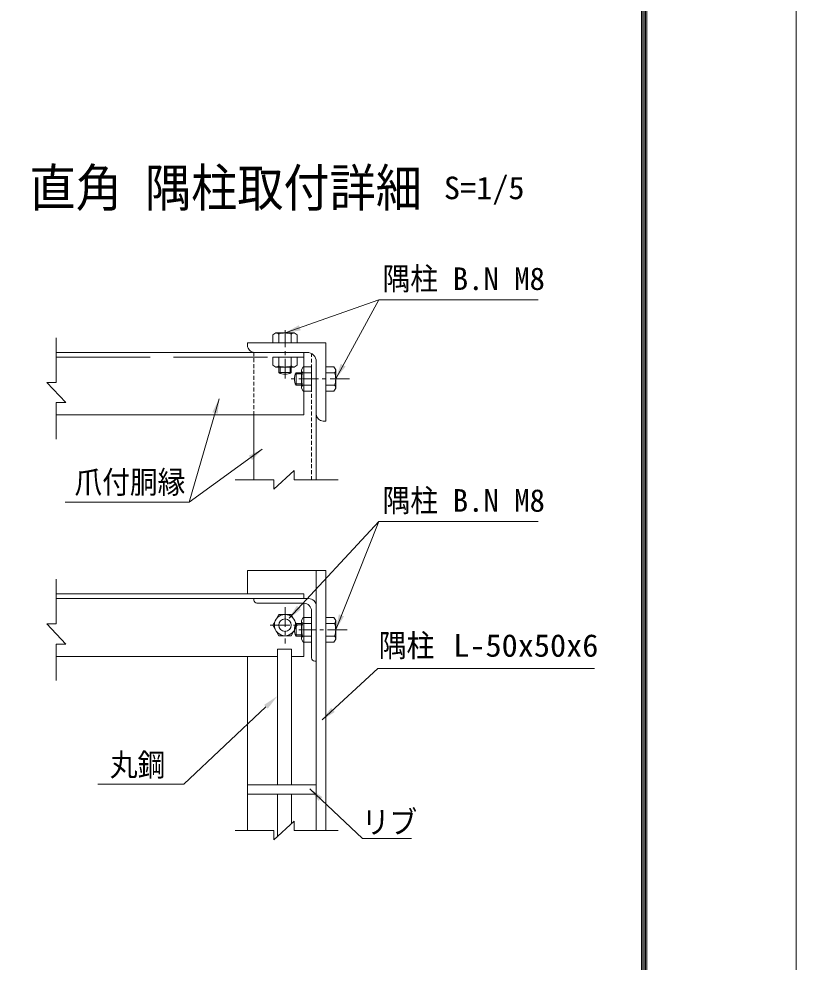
# Model space of a CAD drawing. Units: millimetres, scale not verified, with parts at other scales. Extents: x -4455 to 4455, y -3150 to 3150.
# Drawn here: x 2963 to 4455, y -1025 to 785 of the extents above; entities that cross this region are included whole.
import ezdxf
from ezdxf.enums import TextEntityAlignment as Align

# ---------------------------------------------------------------- set-up
doc = ezdxf.new("R2010")
doc.units = ezdxf.units.MM
doc.header["$LTSCALE"] = 30
for name, pattern in [('DASHED', [7.5, 6, -1.5]), ('USER1', [2, 1.25, -0.25, 0.25, -0.25]), ('USER2', [0.375, 0.25, -0.125])]:
    doc.linetypes.add(name, pattern=pattern)
for name, color, linetype, lineweight in [('0-1_7詳細', 7, 'Continuous', 18), ('0-3_0', 7, 'Continuous', 9), ('0-D_D-TTL', 7, 'Continuous', 9)]:
    doc.layers.add(name, color=color, linetype=linetype, lineweight=lineweight)
doc.styles.add('ＭＳ ゴシック', font='')
doc.styles.get('ＭＳ ゴシック').set_extended_font_data('MS Gothic')

# ---------------------------------------------------------------- blocks, each defined once
blk = doc.blocks.new('50X6')
at = {"layer": '0-3_0'}
for p, q in [((0, 1500), (45, 1500)), ((0, 1500), (0, 0)), ((180, 360), (180, 1365)), ((0, 0), (1500, 0)), ((360, 180), (1365, 180)), ((1500, 0), (1500, 45))]:
    blk.add_line(p, q, dxfattribs=at)
for centre, radius, start, end in [((45, 1365), 135, 0, 90), ((360, 360), 180, 180, 270.0001), ((1365, 45), 135, 0, 90.0001)]:
    blk.add_arc(centre, radius, start, end, dxfattribs=at)

msp = doc.modelspace()

# ---------------------------------------------------------------- linework, layer by layer
at = {"layer": '0-1_7詳細', "lineweight": 9}
for p, q in [((3653.87, 245.94), (3571.92, 95.79)), ((3456.01, 182.23), (3450.25, 178.9)), ((3456.01, 182.23), (3491.53, 182.23)), ((3491.53, 182.23), (3497.29, 178.9)), ((3450.25, 178.9), (3450.25, 163.03)), ((3461.77, 180.17), (3461.77, 163.03)), ((3485.77, 180.17), (3485.77, 163.03)), ((3497.29, 178.9), (3497.29, 163.03)), ((3034.85, 145.03), (3506.77, 145.03)), ((3509.77, 145.03), (3401.77, 145.03)), ((3509.77, 25.03), (3509.77, 145.03)), ((3450.25, 136.03), (3497.29, 136.03)), ((3450.25, 120.15), (3450.25, 136.03)), ((3461.77, 118.89), (3461.77, 136.03)), ((3485.77, 118.89), (3485.77, 136.03)), ((3456.01, 116.83), (3450.25, 120.15)), ((3456.01, 116.83), (3491.53, 116.83)), ((3461.77, 116.83), (3461.77, 106.17)), ((3485.77, 116.83), (3485.77, 106.17)), ((3505.57, 76.27), (3505.57, 111.79)), ((3524.77, 70.51), (3524.77, 117.55)), ((3567.64, 117.55), (3551.77, 117.55)), ((3551.77, 70.51), (3551.77, 117.55)), ((3570.97, 111.79), (3567.64, 117.55)), ((3570.97, 76.27), (3570.97, 111.79)), ((3461.77, 106.17), (3485.77, 106.17)), ((3494.91, 82.03), (3494.91, 106.03)), ((3505.57, 106.03), (3494.91, 106.03)), ((3507.62, 106.03), (3524.77, 106.03)), ((3568.91, 106.03), (3551.77, 106.03)), ((3505.57, 82.03), (3494.91, 82.03)), ((3505.57, 76.27), (3508.89, 70.51)), ((3507.62, 82.03), (3524.77, 82.03)), ((3568.91, 82.03), (3551.77, 82.03)), ((3570.97, 76.27), (3567.64, 70.51)), ((3508.89, 70.51), (3524.77, 70.51)), ((3567.64, 70.51), (3551.77, 70.51)), ((3034.85, 25.03), (3509.77, 25.03)), ((3413.77, -99.7), (3413.77, 25.03)), ((3533.77, -99.7), (3533.77, 34.03)), ((3289.56, -142.21), (3430.09, -40.96)), ((3653.87, -179.41), (3571.71, -385.32)), ((3401.77, -318.18), (3401.77, -273.18)), ((3401.77, -273.18), (3551.77, -273.18)), ((3533.77, -772.03), (3533.77, -273.18)), ((3551.77, -772.03), (3551.77, -273.18)), ((3034.85, -318.18), (3506.77, -318.18)), ((3509.77, -318.18), (3401.77, -318.18)), ((3424.27, -318.18), (3424.57, -318.18)), ((3509.77, -327.18), (3509.77, -318.18)), ((3034.85, -327.18), (3506.77, -327.18)), ((3518.77, -327.18), (3413.77, -327.18)), ((3413.77, -327.18), (3413.77, -330.18)), ((3509.77, -336.18), (3419.77, -336.18)), ((3509.77, -438.18), (3509.77, -336.18)), ((3533.77, -447.18), (3533.77, -342.18)), ((3524.77, -441.18), (3524.77, -351.18)), ((3494.91, -399.18), (3494.91, -375.18)), ((3505.57, -375.18), (3494.91, -375.18)), ((3505.57, -404.94), (3505.57, -369.42)), ((3507.62, -375.18), (3524.77, -375.18)), ((3524.77, -410.7), (3524.77, -363.66)), ((3567.64, -363.66), (3551.77, -363.66)), ((3551.77, -410.7), (3551.77, -363.66)), ((3568.91, -375.18), (3551.77, -375.18)), ((3570.97, -369.42), (3567.64, -363.66)), ((3570.97, -404.94), (3570.97, -369.42)), ((3505.57, -399.18), (3494.91, -399.18)), ((3505.57, -404.94), (3508.89, -410.7)), ((3507.62, -399.18), (3524.77, -399.18)), ((3508.89, -410.7), (3524.77, -410.7)), ((3568.91, -399.18), (3551.77, -399.18)), ((3567.64, -410.7), (3551.77, -410.7)), ((3570.97, -404.94), (3567.64, -410.7)), ((3459.08, -684.67), (3459.08, -424.24)), ((3459.08, -424.24), (3486.08, -424.24)), ((3486.08, -684.67), (3486.08, -424.24)), ((3034.85, -438.18), (3459.08, -438.18)), ((3401.77, -772.03), (3401.77, -438.18)), ((3486.08, -438.18), (3509.77, -438.18)), ((3533.77, -447.18), (3530.77, -447.18)), ((3533.77, -684.67), (3401.77, -684.67)), ((3533.77, -702.67), (3401.77, -702.67)), ((3459.08, -783.87), (3459.08, -702.67)), ((3486.08, -758.8), (3486.08, -702.67))]:
    msp.add_line(p, q, dxfattribs=at)
at = {"layer": '0-1_7詳細', "color": 1, "linetype": 'USER1'}
for p, q in [((3473.77, 94.93), (3473.77, 187.29)), ((3597.77, 94.03), (3481.32, 94.03)), ((3473.77, -343.99), (3473.77, -413.38)), ((3445.2, -378.18), (3502.33, -378.18)), ((3592.86, -387.18), (3500.5, -387.18))]:
    msp.add_line(p, q, dxfattribs=at)
at = {"layer": '0-1_7詳細', "color": 4}
for p, q in [((3034.85, 87.47), (3034.85, 173.05)), ((3016.85, 87.47), (3052.85, 48.69)), ((3034.85, 87.47), (3016.85, 87.47)), ((3034.85, 48.69), (3034.85, -21.5)), ((3034.85, 48.69), (3052.85, 48.69)), ((3452.44, -117.7), (3491.22, -81.7)), ((3491.22, -99.7), (3491.22, -81.7)), ((3452.44, -99.7), (3378.22, -99.7)), ((3452.44, -99.7), (3452.44, -117.7)), ((3491.22, -99.7), (3575.9, -99.7)), ((3034.85, -375.74), (3034.85, -290.16)), ((3016.85, -375.74), (3052.85, -414.52)), ((3034.85, -375.74), (3016.85, -375.74)), ((3034.85, -414.52), (3034.85, -484.71)), ((3034.85, -414.52), (3052.85, -414.52)), ((3452.44, -790.03), (3491.22, -754.03)), ((3491.22, -772.03), (3491.22, -754.03)), ((3452.44, -772.03), (3378.22, -772.03)), ((3452.44, -772.03), (3452.44, -790.03)), ((3491.22, -772.03), (3575.9, -772.03))]:
    msp.add_line(p, q, dxfattribs=at)
at = {"layer": '0-1_7詳細', "color": 1, "linetype": 'USER2'}
for p, q in [((3413.77, 25.03), (3413.77, 145.11)), ((3524.77, -99.7), (3524.77, 142.62))]:
    msp.add_line(p, q, dxfattribs=at)
at = {"layer": '0-1_7詳細', "color": 3, "linetype": 'DASHED'}
msp.add_line((3034.85, 136.03), (3509.77, 136.03), dxfattribs=at)
at = {"layer": '0-1_7詳細', "color": 1}
for p, q in [((3464.17, 116.83), (3464.17, 104.96)), ((3483.37, 116.83), (3483.37, 104.96)), ((3505.57, 103.63), (3493.69, 103.63)), ((3505.57, 84.43), (3493.69, 84.43)), ((3505.57, -377.58), (3493.69, -377.58)), ((3505.57, -396.78), (3493.69, -396.78)), ((3437.22, -534.78), (3279.52, -682.97)), ((3114.78, -682.97), (3279.52, -682.97))]:
    msp.add_line(p, q, dxfattribs=at)
at = {"layer": '0-1_7詳細', "lineweight": 9}
for points in [[(3959.68, 245.94), (3653.87, 245.94), (3475.65, 182.9)], [(3491.53, 116.83), (3497.29, 120.15), (3497.29, 136.03)], [(3505.57, 111.79), (3508.89, 117.55), (3524.77, 117.55)], [(3051.56, -142.21), (3289.56, -142.21), (3347.37, 55.66)], [(3959.68, -179.41), (3653.87, -179.41), (3481.46, -364.96)], [(3505.57, -369.42), (3508.89, -363.66), (3524.77, -363.66)], [(4067.92, -461.36), (3652.09, -461.36), (3545.17, -559.78)], [(3716.23, -787.66), (3622.31, -787.66), (3521.48, -692.52)]]:
    msp.add_lwpolyline(points, dxfattribs=at)
at = {"layer": '0-1_7詳細', "color": 3}
msp.add_lwpolyline([(3497.29, -378.18), (3485.53, -357.81), (3462.01, -357.81), (3450.25, -378.18), (3462.01, -398.55), (3485.53, -398.55)], close=True, dxfattribs=at)
for radius in [20.4, 12]:
    msp.add_circle((3473.77, -378.18), radius, dxfattribs=at)
at = {"layer": '0-1_7詳細', "lineweight": 9}
for centre, radius, start, end in [((3456.01, 173.14), 9.09, 50.6618, 90), ((3473.77, 146.23), 36, 70.52878, 109.47122), ((3491.53, 173.14), 9.09, 90, 129.3382), ((3456.01, 125.92), 9.09, 270, 309.3382), ((3473.77, 152.83), 36, 250.52878, 289.47122), ((3491.53, 125.92), 9.09, 230.6618, 270), ((3514.65, 111.79), 9.09, 180, 219.3382), ((3561.88, 111.79), 9.09, 320.6618, 0), ((3473.77, 126.95), 24, 240, 300), ((3515.69, 94.03), 24, 150, 210), ((3541.57, 94.03), 36, 160.52878, 199.47122), ((3534.97, 94.03), 36, 340.52878, 19.47122), ((3514.65, 76.27), 9.09, 140.6618, 180), ((3561.88, 76.27), 9.09, 0, 39.3382), ((3419.77, -330.18), 6, 180, 270), ((3509.77, -351.18), 15, 0, 90), ((3518.77, -342.18), 15, 0, 90), ((3515.69, -387.18), 24, 150, 210), ((3514.65, -369.42), 9.09, 180, 219.3382), ((3541.57, -387.18), 36, 160.52878, 199.47122), ((3561.88, -369.42), 9.09, 320.6618, 0), ((3534.97, -387.18), 36, 340.52878, 19.47122), ((3514.65, -404.94), 9.09, 140.6618, 180), ((3561.88, -404.94), 9.09, 0, 39.3382), ((3530.77, -441.18), 6, 180, 270)]:
    msp.add_arc(centre, radius, start, end, dxfattribs=at)
at = {"layer": '0-1_7詳細'}
for points in [[(3473.77, 182.23), (3500.31, 197.15), (3503.79, 187.32)], [(3570.97, 94.03), (3580.76, 122.86), (3589.91, 117.87)], [(3347.93, 57.58), (3344.52, 27.32), (3334.52, 30.24)], [(3431.71, -39.79), (3410.41, -61.55), (3404.32, -53.1)], [(3480.09, -366.42), (3496.7, -340.9), (3504.33, -347.99)], [(3570.97, -387.18), (3577.24, -357.39), (3586.92, -361.25)], [(3543.7, -561.14), (3562.24, -536.99), (3569.3, -544.65)], [(3520.02, -691.14), (3545.42, -707.94), (3538.27, -715.52)]]:
    msp.add_solid(points, dxfattribs=at)
at = {"layer": '0-1_7詳細', "color": 1}
msp.add_solid([(3433.79, -531.14), (3459.08, -514.24), (3440.64, -538.43)], dxfattribs=at)
at = {"layer": '0-D_D-TTL', "color": 2, "lineweight": 18}
msp.add_lwpolyline([(-4455.04, 3150.21), (4454.66, 3150.21), (4454.66, -3150.21), (-4455.04, -3150.21)], close=True, dxfattribs=at)
at = {"layer": '0-D_D-TTL'}
for points in [[(-4168.65, 2916.87), (4168.28, 2916.87), (4168.28, -2916.87), (-4168.65, -2916.87)], [(-4166, 2914.21), (4165.63, 2914.21), (4165.63, -2914.21), (-4166, -2914.21)], [(-4163.35, 2911.56), (4162.97, 2911.56), (4162.97, -2911.56), (-4163.35, -2911.56)], [(-4160.7, 2908.91), (4160.32, 2908.91), (4160.32, -2908.91), (-4160.7, -2908.91)], [(-4158.05, 2906.26), (4157.67, 2906.26), (4157.67, -2906.26), (-4158.05, -2906.26)]]:
    msp.add_lwpolyline(points, close=True, dxfattribs=at)

# ---------------------------------------------------------------- block references
at = {"layer": '0-1_7詳細', "xscale": 0.1, "yscale": 0.1, "rotation": 180}
msp.add_blockref('50X6', (3551.77, 163.03), dxfattribs=at)

# ---------------------------------------------------------------- texts
at = {"layer": '0-1_7詳細', "style": 'ＭＳ ゴシック', "width": 0.9}
msp.add_text('直角 隅柱取付詳細', height=72.16, dxfattribs=at).set_placement((2983.63, 403.03), align=Align.BOTTOM_LEFT)
at = {"layer": '0-1_7詳細', "color": 3, "style": 'ＭＳ ゴシック'}
for s, width, p in [('S=1/5', 1.05, (3778.68, 425.82)), ('隅柱', 0.9, (3660.9, 251.67)), ('爪付胴縁', 0.9, (3069.71, -138.49)), ('隅柱', 0.9, (3660.9, -173.68)), ('隅柱', 0.9, (3653.82, -451.84)), ('L-50x50x6', 1.05, (3796.63, -451.84)), ('丸鋼', 0.9, (3137.61, -680.8)), ('リブ', 0.9, (3621.1, -790.75))]:
    msp.add_text(s, height=43.33, dxfattribs=dict(at, width=width)).set_placement(p, align=Align.BOTTOM_LEFT)
for p in [(3795.71, 251.67), (3795.71, -173.68)]:
    msp.add_text('B.N M8', height=43.33, dxfattribs=at).set_placement(p, align=Align.BOTTOM_LEFT)

doc.saveas('drawing.dxf')
